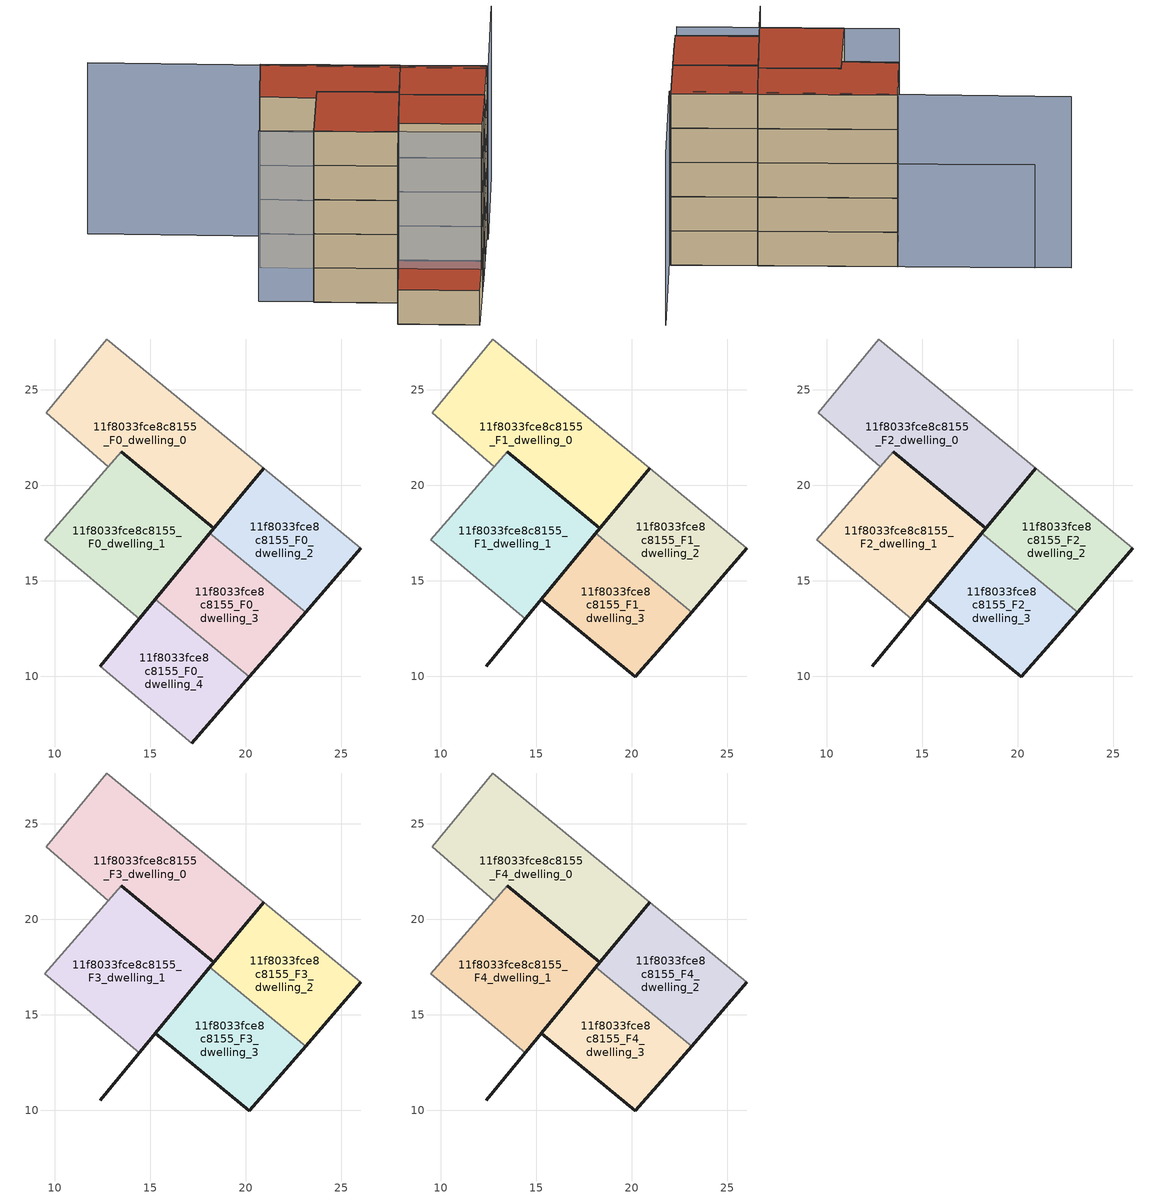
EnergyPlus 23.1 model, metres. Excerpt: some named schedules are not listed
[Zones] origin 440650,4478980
11f8033fce8c8155_F0_dwelling_0
 floor ground (EU_floor_Construction): 18.33,17.76 20.92,20.9 12.72,27.67 9.54,23.81 12.79,20.97 13.47,21.76 z0
 wall outside (EU_wall_Construction): 20.92,20.9 18.33,17.76 13.47,21.76 z0:3
 wall adiabatic (EU_wall_Construction): 13.47,21.76 12.79,20.97 9.54,23.81 12.72,27.67 20.92,20.9 z0:3
11f8033fce8c8155_F0_dwelling_1
 floor ground (EU_floor_Construction): 14.41,13.01 12.37,10.54 18.33,17.76 13.48,21.76 13.47,21.76 9.48,17.15 z0
 wall outside (EU_wall_Construction): 13.48,21.76 18.33,17.76 12.37,10.54 z0:3
 wall adiabatic (EU_wall_Construction): 12.37,10.54 14.41,13.01 9.48,17.15 13.47,21.76 13.48,21.76 z0:3
11f8033fce8c8155_F0_dwelling_2
 floor ground (EU_floor_Construction): 23.12,13.36 26,16.71 20.92,20.9 18.11,17.5 z0
 wall outside (EU_wall_Construction): 26,16.71 23.12,13.36 / 18.11,17.5 20.92,20.9 z0:3
 wall adiabatic (EU_wall_Construction): 20.92,20.9 26,16.71 z0:3
 wall to 11f8033fce8c8155_F0_dwelling_3 (EU_wall_Construction): 23.12,13.36 18.11,17.5 z0:3
11f8033fce8c8155_F0_dwelling_3
 floor ground (EU_floor_Construction): 21.71,11.73 23.12,13.36 18.11,17.5 15.26,14.04 20.18,9.98 z0
 wall outside (EU_wall_Construction): 15.26,14.04 18.11,17.5 / 23.12,13.36 21.71,11.73 20.18,9.98 z0:3
 wall to 11f8033fce8c8155_F0_dwelling_4 (EU_wall_Construction): 20.18,9.98 15.26,14.04 z0:3
11f8033fce8c8155_F0_dwelling_4
 floor ground (EU_floor_Construction): 17.16,6.52 20.18,9.98 15.26,14.04 12.37,10.54 z0
 wall outside (EU_wall_Construction): 20.18,9.98 17.16,6.52 / 12.37,10.54 15.26,14.04 z0:3
 wall adiabatic (EU_wall_Construction): 17.16,6.52 12.37,10.54 z0:3
 roof outside (EU_roof_Construction): 20.18,9.98 17.16,6.52 12.37,10.54 15.26,14.04 z3
11f8033fce8c8155_F1_dwelling_0
 floor to 11f8033fce8c8155_F0_dwelling_0 (EU_floor_Construction): 18.33,17.76 20.92,20.9 12.72,27.67 9.54,23.81 12.79,20.97 13.47,21.76 z3
 wall outside (EU_wall_Construction): 20.92,20.9 18.33,17.76 13.47,21.76 z3:6
 wall adiabatic (EU_wall_Construction): 13.47,21.76 12.79,20.97 9.54,23.81 12.72,27.67 20.92,20.9 z3:6
11f8033fce8c8155_F1_dwelling_1
 floor to 11f8033fce8c8155_F0_dwelling_1 (EU_floor_Construction): 14.41,13.01 12.37,10.54 18.33,17.76 13.48,21.76 13.47,21.76 9.48,17.15 z3
 wall outside (EU_wall_Construction): 13.48,21.76 18.33,17.76 12.37,10.54 z3:6
 wall adiabatic (EU_wall_Construction): 12.37,10.54 14.41,13.01 9.48,17.15 13.47,21.76 13.48,21.76 z3:6
11f8033fce8c8155_F1_dwelling_2
 floor to 11f8033fce8c8155_F0_dwelling_2 (EU_floor_Construction): 23.12,13.36 26,16.71 20.92,20.9 18.11,17.5 z3
 wall outside (EU_wall_Construction): 26,16.71 23.12,13.36 / 18.11,17.5 20.92,20.9 z3:6
 wall adiabatic (EU_wall_Construction): 20.92,20.9 26,16.71 z3:6
 wall to 11f8033fce8c8155_F1_dwelling_3 (EU_wall_Construction): 23.12,13.36 18.11,17.5 z3:6
11f8033fce8c8155_F1_dwelling_3
 floor to 11f8033fce8c8155_F0_dwelling_3 (EU_floor_Construction): 21.71,11.73 23.12,13.36 18.11,17.5 15.26,14.04 20.18,9.98 z3
 wall outside (EU_wall_Construction): 23.12,13.36 21.71,11.73 20.18,9.98 15.26,14.04 18.11,17.5 z3:6
11f8033fce8c8155_F2_dwelling_0
 floor to 11f8033fce8c8155_F1_dwelling_0 (EU_floor_Construction): 18.33,17.76 20.92,20.9 12.72,27.67 9.54,23.81 12.79,20.97 13.47,21.76 z6
 wall outside (EU_wall_Construction): 20.92,20.9 18.33,17.76 13.47,21.76 z6:9
 wall adiabatic (EU_wall_Construction): 13.47,21.76 12.79,20.97 9.54,23.81 12.72,27.67 20.92,20.9 z6:9
11f8033fce8c8155_F2_dwelling_1
 floor to 11f8033fce8c8155_F1_dwelling_1 (EU_floor_Construction): 14.41,13.01 12.37,10.54 18.33,17.76 13.48,21.76 13.47,21.76 9.48,17.15 z6
 wall outside (EU_wall_Construction): 13.48,21.76 18.33,17.76 12.37,10.54 z6:9
 wall adiabatic (EU_wall_Construction): 12.37,10.54 14.41,13.01 9.48,17.15 13.47,21.76 13.48,21.76 z6:9
11f8033fce8c8155_F2_dwelling_2
 floor to 11f8033fce8c8155_F1_dwelling_2 (EU_floor_Construction): 23.12,13.36 26,16.71 20.92,20.9 18.11,17.5 z6
 wall outside (EU_wall_Construction): 26,16.71 23.12,13.36 / 18.11,17.5 20.92,20.9 z6:9
 wall adiabatic (EU_wall_Construction): 20.92,20.9 26,16.71 z6:9
 wall to 11f8033fce8c8155_F2_dwelling_3 (EU_wall_Construction): 23.12,13.36 18.11,17.5 z6:9
11f8033fce8c8155_F2_dwelling_3
 floor to 11f8033fce8c8155_F1_dwelling_3 (EU_floor_Construction): 21.71,11.73 23.12,13.36 18.11,17.5 15.26,14.04 20.18,9.98 z6
 wall outside (EU_wall_Construction): 23.12,13.36 21.71,11.73 20.18,9.98 15.26,14.04 18.11,17.5 z6:9
11f8033fce8c8155_F3_dwelling_0
 floor to 11f8033fce8c8155_F2_dwelling_0 (EU_floor_Construction): 18.33,17.76 20.92,20.9 12.72,27.67 9.54,23.81 12.79,20.97 13.47,21.76 z9
 wall outside (EU_wall_Construction): 20.92,20.9 18.33,17.76 13.47,21.76 z9:12
 wall adiabatic (EU_wall_Construction): 13.47,21.76 12.79,20.97 9.54,23.81 12.72,27.67 20.92,20.9 z9:12
11f8033fce8c8155_F3_dwelling_1
 floor to 11f8033fce8c8155_F2_dwelling_1 (EU_floor_Construction): 14.41,13.01 12.37,10.54 18.33,17.76 13.48,21.76 13.47,21.76 9.48,17.15 z9
 wall outside (EU_wall_Construction): 13.48,21.76 18.33,17.76 12.37,10.54 z9:12
 wall adiabatic (EU_wall_Construction): 12.37,10.54 14.41,13.01 9.48,17.15 13.47,21.76 13.48,21.76 z9:12
11f8033fce8c8155_F3_dwelling_2
 floor to 11f8033fce8c8155_F2_dwelling_2 (EU_floor_Construction): 23.12,13.36 26,16.71 20.92,20.9 18.11,17.5 z9
 wall outside (EU_wall_Construction): 26,16.71 23.12,13.36 / 18.11,17.5 20.92,20.9 z9:12
 wall adiabatic (EU_wall_Construction): 20.92,20.9 26,16.71 z9:12
 wall to 11f8033fce8c8155_F3_dwelling_3 (EU_wall_Construction): 23.12,13.36 18.11,17.5 z9:12
11f8033fce8c8155_F3_dwelling_3
 floor to 11f8033fce8c8155_F2_dwelling_3 (EU_floor_Construction): 21.71,11.73 23.12,13.36 18.11,17.5 15.26,14.04 20.18,9.98 z9
 wall outside (EU_wall_Construction): 23.12,13.36 21.71,11.73 20.18,9.98 15.26,14.04 18.11,17.5 z9:12
11f8033fce8c8155_F4_dwelling_0
 floor to 11f8033fce8c8155_F3_dwelling_0 (EU_floor_Construction): 18.33,17.76 20.92,20.9 12.72,27.67 9.54,23.81 12.79,20.97 13.47,21.76 z12
 wall outside (EU_wall_Construction): 20.92,20.9 18.33,17.76 13.47,21.76 z12:15
 wall adiabatic (EU_wall_Construction): 13.47,21.76 12.79,20.97 9.54,23.81 12.72,27.67 20.92,20.9 z12:15
 roof outside (EU_roof_Construction): 20.92,20.9 18.33,17.76 13.47,21.76 12.79,20.97 9.54,23.81 12.72,27.67 z15
11f8033fce8c8155_F4_dwelling_1
 floor to 11f8033fce8c8155_F3_dwelling_1 (EU_floor_Construction): 14.41,13.01 12.37,10.54 18.33,17.76 13.48,21.76 13.47,21.76 9.48,17.15 z12
 wall outside (EU_wall_Construction): 13.48,21.76 18.33,17.76 12.37,10.54 z12:15
 wall adiabatic (EU_wall_Construction): 12.37,10.54 14.41,13.01 9.48,17.15 13.47,21.76 13.48,21.76 z12:15
 roof outside (EU_roof_Construction): 18.33,17.76 12.37,10.54 14.41,13.01 9.48,17.15 13.47,21.76 13.48,21.76 z15
11f8033fce8c8155_F4_dwelling_2
 floor to 11f8033fce8c8155_F3_dwelling_2 (EU_floor_Construction): 23.12,13.36 26,16.71 20.92,20.9 18.11,17.5 z12
 wall outside (EU_wall_Construction): 26,16.71 23.12,13.36 / 18.11,17.5 20.92,20.9 z12:15
 wall adiabatic (EU_wall_Construction): 20.92,20.9 26,16.71 z12:15
 wall to 11f8033fce8c8155_F4_dwelling_3 (EU_wall_Construction): 23.12,13.36 18.11,17.5 z12:15
 roof outside (EU_roof_Construction): 26,16.71 23.12,13.36 18.11,17.5 20.92,20.9 z15
11f8033fce8c8155_F4_dwelling_3
 floor to 11f8033fce8c8155_F3_dwelling_3 (EU_floor_Construction): 21.71,11.73 23.12,13.36 18.11,17.5 15.26,14.04 20.18,9.98 z12
 wall outside (EU_wall_Construction): 23.12,13.36 21.71,11.73 20.18,9.98 15.26,14.04 18.11,17.5 z12:15
 roof outside (EU_roof_Construction): 23.12,13.36 21.71,11.73 20.18,9.98 15.26,14.04 18.11,17.5 z15
shading: 6.29,19.86 19.28,9.08 / 31.98,23.57 25.83,16.33 / 25.83,16.33 2.58,36.05 z0:15; 4.7,34.29 16.05,24.92 z0:9
[Building]
EU S2 Campaign: North Axis=0; Terrain=City; Solar Distribution=FullExterior
[Site:Location]
Madrid: Latitude=40.5; Longitude=-3.5; Time Zone=1; Elevation=609
[SizingPeriod:WeatherFileDays]
AnnualSizingPeriod: Begin Month=1; Begin Day of Month=1; End Month=12; End Day of Month=31; Day of Week for Start Day=Monday; Use Weather File Daylight Saving Period=No; Use Weather File Rain and Snow Indicators=No
[MATERIAL]
EU_InternalMass_Material: Roughness=MediumRough; Thickness=0.1; Conductivity=1; Density=1800; Specific Heat=900; Thermal Absorptance=0.9; Solar Absorptance=0.7; Visible Absorptance=0.7
[MATERIAL:NOMASS] Roughness=MediumRough; Thermal Absorptance=0.9; Solar Absorptance=0.7; Visible Absorptance=0.7
Name | Thermal Resistance
EU_wall_NoMass | 0.609216
EU_roof_NoMass | 0.513268
EU_floor_NoMass | 0.568163
[CONSTRUCTION]
EU_wall_Construction: EU_wall_NoMass
EU_roof_Construction: EU_roof_NoMass
EU_floor_Construction: EU_floor_NoMass
EU_InternalMass_Construction: EU_InternalMass_Material
[ZONE] Type=1; Multiplier=1; Ceiling Height=autocalculate; Floor Area=autocalculate; Part of Total Floor Area=Yes
Name | Volume
11f8033fce8c8155_F0_dwelling_0; 11f8033fce8c8155_F1_dwelling_0; 11f8033fce8c8155_F2_dwelling_0; 11f8033fce8c8155_F3_dwelling_0; 11f8033fce8c8155_F4_dwelling_0 | 142.696
11f8033fce8c8155_F0_dwelling_1; 11f8033fce8c8155_F1_dwelling_1; 11f8033fce8c8155_F2_dwelling_1; 11f8033fce8c8155_F3_dwelling_1; 11f8033fce8c8155_F4_dwelling_1 | 117.056
11f8033fce8c8155_F0_dwelling_2; 11f8033fce8c8155_F1_dwelling_2; 11f8033fce8c8155_F2_dwelling_2; 11f8033fce8c8155_F3_dwelling_2; 11f8033fce8c8155_F4_dwelling_2 | 86.5774
11f8033fce8c8155_F0_dwelling_3; 11f8033fce8c8155_F1_dwelling_3; 11f8033fce8c8155_F2_dwelling_3; 11f8033fce8c8155_F3_dwelling_3; 11f8033fce8c8155_F4_dwelling_3 | 86.5968
11f8033fce8c8155_F0_dwelling_4 | 86.5796
[INTERNALMASS] Construction=EU_InternalMass_Construction
Name | Zone or ZoneList | Surface Area
11f8033fce8c8155_F0_dwelling_0_EU_InternalMass | 11f8033fce8c8155_F0_dwelling_0 | 47.5646
11f8033fce8c8155_F0_dwelling_1_EU_InternalMass | 11f8033fce8c8155_F0_dwelling_1 | 39.0165
11f8033fce8c8155_F0_dwelling_2_EU_InternalMass | 11f8033fce8c8155_F0_dwelling_2 | 28.8593
11f8033fce8c8155_F0_dwelling_3_EU_InternalMass | 11f8033fce8c8155_F0_dwelling_3 | 28.8655
11f8033fce8c8155_F0_dwelling_4_EU_InternalMass | 11f8033fce8c8155_F0_dwelling_4 | 28.8598
11f8033fce8c8155_F1_dwelling_0_EU_InternalMass | 11f8033fce8c8155_F1_dwelling_0 | 43.286
11f8033fce8c8155_F1_dwelling_1_EU_InternalMass | 11f8033fce8c8155_F1_dwelling_1 | 43.2931
11f8033fce8c8155_F1_dwelling_2_EU_InternalMass | 11f8033fce8c8155_F1_dwelling_2 | 43.2925
11f8033fce8c8155_F1_dwelling_3_EU_InternalMass | 11f8033fce8c8155_F1_dwelling_3 | 43.2954
11f8033fce8c8155_F2_dwelling_0_EU_InternalMass | 11f8033fce8c8155_F2_dwelling_0 | 43.286
11f8033fce8c8155_F2_dwelling_1_EU_InternalMass | 11f8033fce8c8155_F2_dwelling_1 | 43.2931
11f8033fce8c8155_F2_dwelling_2_EU_InternalMass | 11f8033fce8c8155_F2_dwelling_2 | 43.2925
11f8033fce8c8155_F2_dwelling_3_EU_InternalMass | 11f8033fce8c8155_F2_dwelling_3 | 43.2954
11f8033fce8c8155_F3_dwelling_0_EU_InternalMass | 11f8033fce8c8155_F3_dwelling_0 | 43.286
11f8033fce8c8155_F3_dwelling_1_EU_InternalMass | 11f8033fce8c8155_F3_dwelling_1 | 43.2931
11f8033fce8c8155_F3_dwelling_2_EU_InternalMass | 11f8033fce8c8155_F3_dwelling_2 | 43.2925
11f8033fce8c8155_F3_dwelling_3_EU_InternalMass | 11f8033fce8c8155_F3_dwelling_3 | 43.2954
11f8033fce8c8155_F4_dwelling_0_EU_InternalMass | 11f8033fce8c8155_F4_dwelling_0 | 43.286
11f8033fce8c8155_F4_dwelling_1_EU_InternalMass | 11f8033fce8c8155_F4_dwelling_1 | 43.2931
11f8033fce8c8155_F4_dwelling_2_EU_InternalMass | 11f8033fce8c8155_F4_dwelling_2 | 43.2925
11f8033fce8c8155_F4_dwelling_3_EU_InternalMass | 11f8033fce8c8155_F4_dwelling_3 | 43.2954
[OTHEREQUIPMENT] Fuel Type=Electricity; Design Level Calculation Method=Watts/Area; Power per Zone Floor Area=1; Fraction Latent=0; Fraction Radiant=0; Fraction Lost=0; Carbon Dioxide Generation Rate=0; EndUse Subcategory=EU_Step8_InternalGains
Name | Zone or ZoneList or Space or SpaceList | Schedule
EU_Step8_InternalGain_11f8033fce8c8155_F0_dwelling_0_f000 | 11f8033fce8c8155_F0_dwelling_0 | EU_Step8_GainSchedule_11f8033fce8c8155_F0_dwelling_0_f000
EU_Step8_InternalGain_11f8033fce8c8155_F0_dwelling_1_f000 | 11f8033fce8c8155_F0_dwelling_1 | EU_Step8_GainSchedule_11f8033fce8c8155_F0_dwelling_1_f000
EU_Step8_InternalGain_11f8033fce8c8155_F0_dwelling_2_f000 | 11f8033fce8c8155_F0_dwelling_2 | EU_Step8_GainSchedule_11f8033fce8c8155_F0_dwelling_2_f000
EU_Step8_InternalGain_11f8033fce8c8155_F0_dwelling_3_f000 | 11f8033fce8c8155_F0_dwelling_3 | EU_Step8_GainSchedule_11f8033fce8c8155_F0_dwelling_3_f000
EU_Step8_InternalGain_11f8033fce8c8155_F0_dwelling_4_f000 | 11f8033fce8c8155_F0_dwelling_4 | EU_Step8_GainSchedule_11f8033fce8c8155_F0_dwelling_4_f000
EU_Step8_InternalGain_11f8033fce8c8155_F1_dwelling_0_f000 | 11f8033fce8c8155_F1_dwelling_0 | EU_Step8_GainSchedule_11f8033fce8c8155_F1_dwelling_0_f000
EU_Step8_InternalGain_11f8033fce8c8155_F1_dwelling_1_f000 | 11f8033fce8c8155_F1_dwelling_1 | EU_Step8_GainSchedule_11f8033fce8c8155_F1_dwelling_1_f000
EU_Step8_InternalGain_11f8033fce8c8155_F1_dwelling_2_f000 | 11f8033fce8c8155_F1_dwelling_2 | EU_Step8_GainSchedule_11f8033fce8c8155_F1_dwelling_2_f000
EU_Step8_InternalGain_11f8033fce8c8155_F1_dwelling_3_f000 | 11f8033fce8c8155_F1_dwelling_3 | EU_Step8_GainSchedule_11f8033fce8c8155_F1_dwelling_3_f000
EU_Step8_InternalGain_11f8033fce8c8155_F2_dwelling_0_f000 | 11f8033fce8c8155_F2_dwelling_0 | EU_Step8_GainSchedule_11f8033fce8c8155_F2_dwelling_0_f000
EU_Step8_InternalGain_11f8033fce8c8155_F2_dwelling_1_f000 | 11f8033fce8c8155_F2_dwelling_1 | EU_Step8_GainSchedule_11f8033fce8c8155_F2_dwelling_1_f000
EU_Step8_InternalGain_11f8033fce8c8155_F2_dwelling_2_f000 | 11f8033fce8c8155_F2_dwelling_2 | EU_Step8_GainSchedule_11f8033fce8c8155_F2_dwelling_2_f000
EU_Step8_InternalGain_11f8033fce8c8155_F2_dwelling_3_f000 | 11f8033fce8c8155_F2_dwelling_3 | EU_Step8_GainSchedule_11f8033fce8c8155_F2_dwelling_3_f000
EU_Step8_InternalGain_11f8033fce8c8155_F3_dwelling_0_f000 | 11f8033fce8c8155_F3_dwelling_0 | EU_Step8_GainSchedule_11f8033fce8c8155_F3_dwelling_0_f000
EU_Step8_InternalGain_11f8033fce8c8155_F3_dwelling_1_f000 | 11f8033fce8c8155_F3_dwelling_1 | EU_Step8_GainSchedule_11f8033fce8c8155_F3_dwelling_1_f000
EU_Step8_InternalGain_11f8033fce8c8155_F3_dwelling_2_f000 | 11f8033fce8c8155_F3_dwelling_2 | EU_Step8_GainSchedule_11f8033fce8c8155_F3_dwelling_2_f000
EU_Step8_InternalGain_11f8033fce8c8155_F3_dwelling_3_f000 | 11f8033fce8c8155_F3_dwelling_3 | EU_Step8_GainSchedule_11f8033fce8c8155_F3_dwelling_3_f000
EU_Step8_InternalGain_11f8033fce8c8155_F4_dwelling_0_f000 | 11f8033fce8c8155_F4_dwelling_0 | EU_Step8_GainSchedule_11f8033fce8c8155_F4_dwelling_0_f000
EU_Step8_InternalGain_11f8033fce8c8155_F4_dwelling_1_f000 | 11f8033fce8c8155_F4_dwelling_1 | EU_Step8_GainSchedule_11f8033fce8c8155_F4_dwelling_1_f000
EU_Step8_InternalGain_11f8033fce8c8155_F4_dwelling_2_f000 | 11f8033fce8c8155_F4_dwelling_2 | EU_Step8_GainSchedule_11f8033fce8c8155_F4_dwelling_2_f000
EU_Step8_InternalGain_11f8033fce8c8155_F4_dwelling_3_f000 | 11f8033fce8c8155_F4_dwelling_3 | EU_Step8_GainSchedule_11f8033fce8c8155_F4_dwelling_3_f000
[ZONEVENTILATION:DESIGNFLOWRATE] Schedule=EU_AlwaysOn; Design Flow Rate Calculation Method=AirChanges/Hour; Air Changes per Hour=0.752966; Ventilation Type=Natural; Fan Pressure Rise=0; Fan Total Efficiency=1; Constant Term Coefficient=1; Temperature Term Coefficient=0; Velocity Term Coefficient=0; Velocity Squared Term Coefficient=0; Minimum Indoor Temperature=-100; Maximum Indoor Temperature=100; Delta Temperature=-100; Minimum Outdoor Temperature=-100; Maximum Outdoor Temperature=100; Maximum Wind Speed=40
Name | Zone or ZoneList or Space or SpaceList
EU_ConstantAir_11f8033fce8c8155_F0_dwelling_0 | 11f8033fce8c8155_F0_dwelling_0
EU_ConstantAir_11f8033fce8c8155_F0_dwelling_1 | 11f8033fce8c8155_F0_dwelling_1
EU_ConstantAir_11f8033fce8c8155_F0_dwelling_2 | 11f8033fce8c8155_F0_dwelling_2
EU_ConstantAir_11f8033fce8c8155_F0_dwelling_3 | 11f8033fce8c8155_F0_dwelling_3
EU_ConstantAir_11f8033fce8c8155_F0_dwelling_4 | 11f8033fce8c8155_F0_dwelling_4
EU_ConstantAir_11f8033fce8c8155_F1_dwelling_0 | 11f8033fce8c8155_F1_dwelling_0
EU_ConstantAir_11f8033fce8c8155_F1_dwelling_1 | 11f8033fce8c8155_F1_dwelling_1
EU_ConstantAir_11f8033fce8c8155_F1_dwelling_2 | 11f8033fce8c8155_F1_dwelling_2
EU_ConstantAir_11f8033fce8c8155_F1_dwelling_3 | 11f8033fce8c8155_F1_dwelling_3
EU_ConstantAir_11f8033fce8c8155_F2_dwelling_0 | 11f8033fce8c8155_F2_dwelling_0
EU_ConstantAir_11f8033fce8c8155_F2_dwelling_1 | 11f8033fce8c8155_F2_dwelling_1
EU_ConstantAir_11f8033fce8c8155_F2_dwelling_2 | 11f8033fce8c8155_F2_dwelling_2
EU_ConstantAir_11f8033fce8c8155_F2_dwelling_3 | 11f8033fce8c8155_F2_dwelling_3
EU_ConstantAir_11f8033fce8c8155_F3_dwelling_0 | 11f8033fce8c8155_F3_dwelling_0
EU_ConstantAir_11f8033fce8c8155_F3_dwelling_1 | 11f8033fce8c8155_F3_dwelling_1
EU_ConstantAir_11f8033fce8c8155_F3_dwelling_2 | 11f8033fce8c8155_F3_dwelling_2
EU_ConstantAir_11f8033fce8c8155_F3_dwelling_3 | 11f8033fce8c8155_F3_dwelling_3
EU_ConstantAir_11f8033fce8c8155_F4_dwelling_0 | 11f8033fce8c8155_F4_dwelling_0
EU_ConstantAir_11f8033fce8c8155_F4_dwelling_1 | 11f8033fce8c8155_F4_dwelling_1
EU_ConstantAir_11f8033fce8c8155_F4_dwelling_2 | 11f8033fce8c8155_F4_dwelling_2
EU_ConstantAir_11f8033fce8c8155_F4_dwelling_3 | 11f8033fce8c8155_F4_dwelling_3
[HVACTEMPLATE:THERMOSTAT] Constant Heating Setpoint=20; Constant Cooling Setpoint=50
EU_HeatOnly_11f8033fce8c8155_F0_dwelling_0; EU_HeatOnly_11f8033fce8c8155_F0_dwelling_1; EU_HeatOnly_11f8033fce8c8155_F0_dwelling_2; EU_HeatOnly_11f8033fce8c8155_F0_dwelling_3; EU_HeatOnly_11f8033fce8c8155_F0_dwelling_4; EU_HeatOnly_11f8033fce8c8155_F1_dwelling_0; EU_HeatOnly_11f8033fce8c8155_F1_dwelling_1; EU_HeatOnly_11f8033fce8c8155_F1_dwelling_2; EU_HeatOnly_11f8033fce8c8155_F1_dwelling_3; EU_HeatOnly_11f8033fce8c8155_F2_dwelling_0; EU_HeatOnly_11f8033fce8c8155_F2_dwelling_1; EU_HeatOnly_11f8033fce8c8155_F2_dwelling_2; EU_HeatOnly_11f8033fce8c8155_F2_dwelling_3
